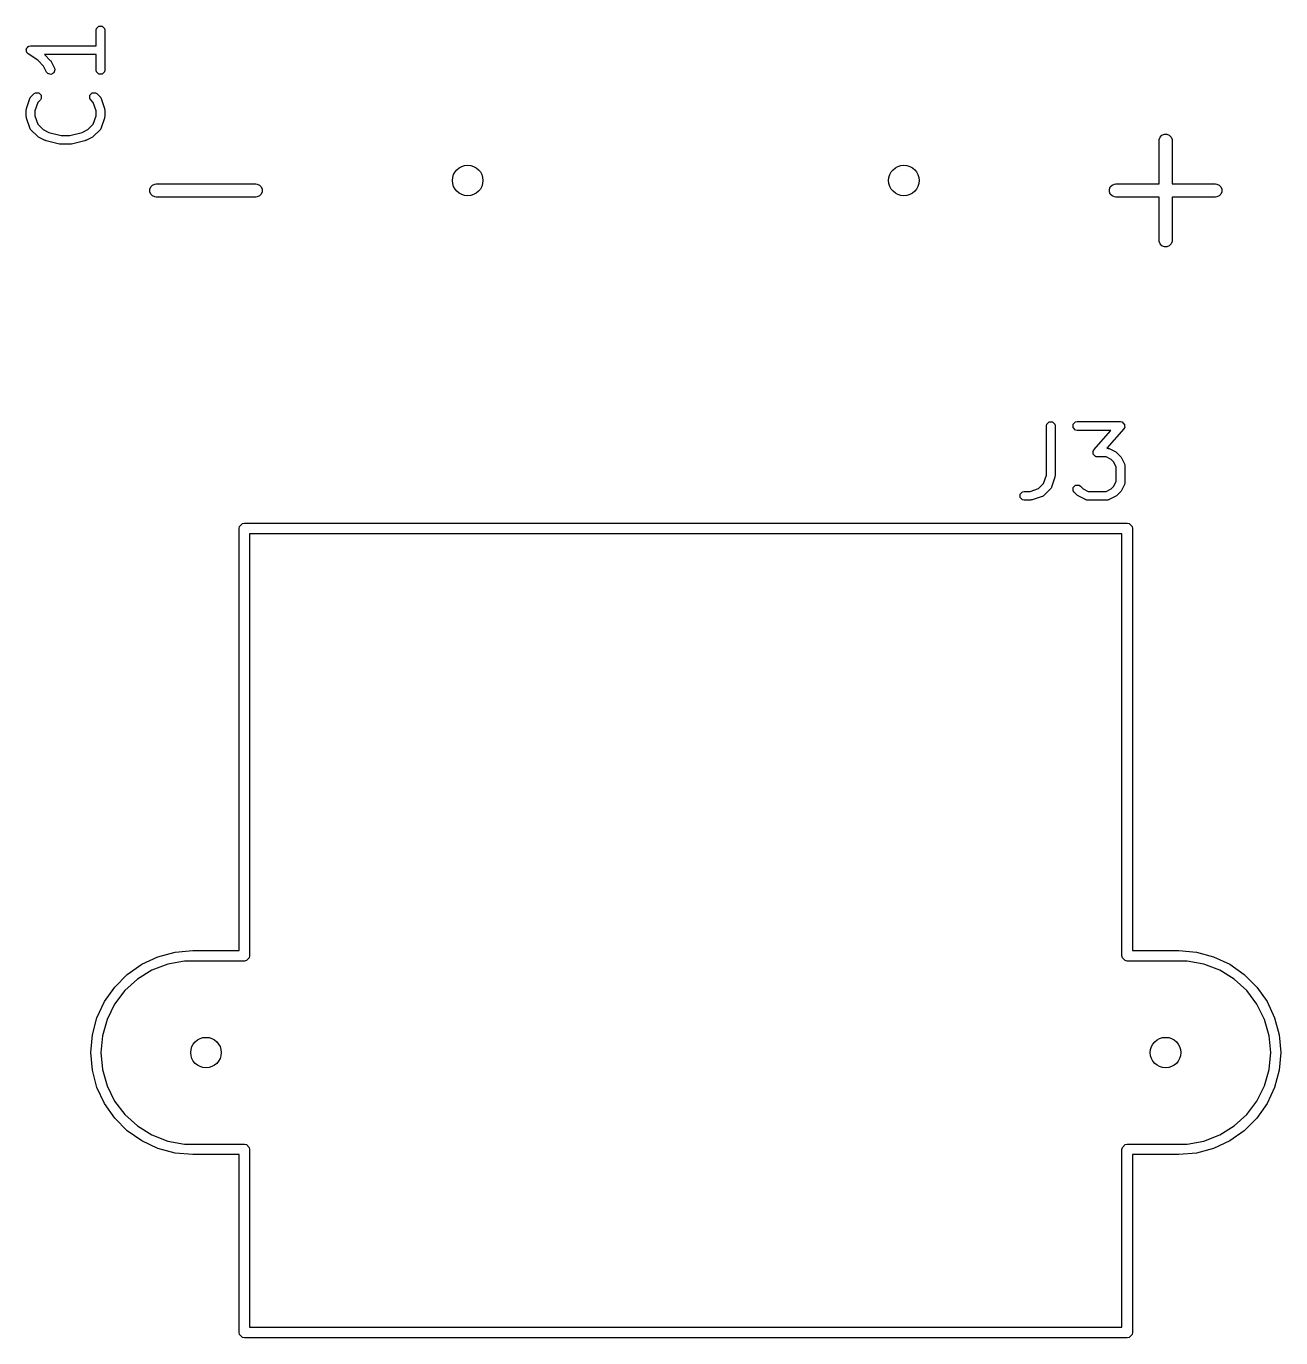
# Model space of a CAD drawing. Extents: x 4.87 to 6.59, y -5.87 to -3.85.
# Drawn here: x 4.878 to 5.444, y -5.871 to -5.279 of the extents above; entities that cross this region are included whole.
import ezdxf

# ---------------------------------------------------------------- set-up
doc = ezdxf.new("R2010")
doc.units = 0
doc.header["$MEASUREMENT"] = 0
doc.layers.add('BLACK', color=7, linetype='CONTINUOUS')

msp = doc.modelspace()

# ---------------------------------------------------------------- linework, layer by layer
at = {"layer": 'BLACK', "linetype": 'CONTINUOUS'}
for p, q in [((4.90905, -5.28061), (4.9092, -5.27985)), ((4.90905, -5.28764), (4.90905, -5.28061)), ((4.9092, -5.27985), (4.91027, -5.27879)), ((4.91027, -5.27879), (4.91177, -5.27879)), ((4.91177, -5.27879), (4.91284, -5.27985)), ((4.91284, -5.27985), (4.91299, -5.28061)), ((4.91299, -5.28061), (4.91299, -5.2986)), ((4.87759, -5.28922), (4.8777, -5.28905)), ((4.8777, -5.28978), (4.87759, -5.28922)), ((4.8777, -5.28885), (4.87811, -5.28845)), ((4.8777, -5.28905), (4.8777, -5.28885)), ((4.8777, -5.29036), (4.8777, -5.28978)), ((4.87785, -5.2905), (4.8777, -5.29036)), ((4.87789, -5.2907), (4.87785, -5.2905)), ((4.87843, -5.29124), (4.87789, -5.2907)), ((4.87811, -5.28845), (4.87843, -5.28797)), ((4.87843, -5.28797), (4.87863, -5.28793)), ((4.88277, -5.29413), (4.87843, -5.29124)), ((4.87863, -5.28793), (4.87877, -5.28779)), ((4.87877, -5.28779), (4.87952, -5.28764)), ((4.87952, -5.28764), (4.90905, -5.28764)), ((4.90905, -5.29157), (4.88578, -5.29157)), ((4.88578, -5.29157), (4.88841, -5.29421)), ((4.90905, -5.2986), (4.90905, -5.29157)), ((4.8854, -5.29677), (4.88277, -5.29413)), ((4.88676, -5.29948), (4.8854, -5.29677)), ((4.88841, -5.29421), (4.88859, -5.29447)), ((4.88859, -5.29447), (4.88878, -5.29472)), ((4.88878, -5.29472), (4.89028, -5.29772)), ((4.89049, -5.29846), (4.89001, -5.29989)), ((4.89028, -5.29772), (4.89049, -5.29846)), ((4.9092, -5.29936), (4.90905, -5.2986)), ((4.91299, -5.2986), (4.91284, -5.29936)), ((4.88723, -5.30009), (4.88676, -5.29948)), ((4.88866, -5.30057), (4.88723, -5.30009)), ((4.89001, -5.29989), (4.88866, -5.30057)), ((4.91027, -5.30042), (4.9092, -5.29936)), ((4.91177, -5.30042), (4.91027, -5.30042)), ((4.91284, -5.29936), (4.91177, -5.30042)), ((4.87938, -5.31109), (4.87954, -5.31081)), ((4.87954, -5.31081), (4.87958, -5.31079)), ((4.87958, -5.31079), (4.87963, -5.31071)), ((4.87963, -5.31071), (4.88113, -5.30921)), ((4.88113, -5.30921), (4.88177, -5.30878)), ((4.88177, -5.30878), (4.88328, -5.30878)), ((4.88328, -5.30878), (4.88434, -5.30985)), ((4.88434, -5.30985), (4.88434, -5.31136)), ((4.9062, -5.30985), (4.90727, -5.30878)), ((4.9062, -5.31136), (4.9062, -5.30985)), ((4.90727, -5.30878), (4.90877, -5.30878)), ((4.90877, -5.30878), (4.90941, -5.30921)), ((4.90941, -5.30921), (4.91091, -5.31071)), ((4.91091, -5.31071), (4.91097, -5.31079)), ((4.91097, -5.31079), (4.91101, -5.31081)), ((4.91101, -5.31081), (4.91116, -5.31109)), ((4.87755, -5.3166), (4.87762, -5.31629)), ((4.87755, -5.3196), (4.87755, -5.3166)), ((4.87762, -5.31629), (4.87766, -5.31598)), ((4.87766, -5.31598), (4.87916, -5.31148)), ((4.87916, -5.31148), (4.8792, -5.31139)), ((4.8792, -5.31135), (4.87938, -5.31109)), ((4.8792, -5.31139), (4.8792, -5.31135)), ((4.88274, -5.31316), (4.88149, -5.31692)), ((4.88392, -5.31199), (4.88274, -5.31316)), ((4.88434, -5.31136), (4.88392, -5.31199)), ((4.90663, -5.31199), (4.9062, -5.31136)), ((4.9078, -5.31316), (4.90663, -5.31199)), ((4.90905, -5.31692), (4.9078, -5.31316)), ((4.91116, -5.31109), (4.91134, -5.31135)), ((4.91134, -5.31135), (4.91134, -5.31139)), ((4.91134, -5.31139), (4.91139, -5.31148)), ((4.91139, -5.31148), (4.91289, -5.31598)), ((4.91289, -5.31598), (4.91293, -5.31629)), ((4.91293, -5.31629), (4.91299, -5.3166)), ((4.91299, -5.3166), (4.91299, -5.3196)), ((4.87762, -5.31991), (4.87755, -5.3196)), ((4.87766, -5.32022), (4.87762, -5.31991)), ((4.87916, -5.32472), (4.87766, -5.32022)), ((4.88149, -5.31692), (4.88149, -5.31928)), ((4.88149, -5.31928), (4.88274, -5.32304)), ((4.9078, -5.32304), (4.90905, -5.31928)), ((4.90905, -5.31928), (4.90905, -5.31692)), ((4.91289, -5.32022), (4.91139, -5.32472)), ((4.91293, -5.31991), (4.91289, -5.32022)), ((4.91299, -5.3196), (4.91293, -5.31991)), ((4.8792, -5.32481), (4.87916, -5.32472)), ((4.8792, -5.32485), (4.8792, -5.32481)), ((4.87938, -5.32512), (4.8792, -5.32485)), ((4.87954, -5.32539), (4.87938, -5.32512)), ((4.87958, -5.32541), (4.87954, -5.32539)), ((4.87963, -5.32549), (4.87958, -5.32541)), ((4.88263, -5.32849), (4.87963, -5.32549)), ((4.88289, -5.32867), (4.88263, -5.32849)), ((4.88274, -5.32304), (4.88519, -5.32548)), ((4.88314, -5.32886), (4.88289, -5.32867)), ((4.88519, -5.32548), (4.88771, -5.32674)), ((4.88771, -5.32674), (4.89326, -5.32813)), ((4.89326, -5.32813), (4.89728, -5.32813)), ((4.89728, -5.32813), (4.90283, -5.32674)), ((4.90283, -5.32674), (4.90535, -5.32548)), ((4.90535, -5.32548), (4.9078, -5.32304)), ((4.90765, -5.32867), (4.9074, -5.32886)), ((4.90791, -5.32849), (4.90765, -5.32867)), ((4.91091, -5.32549), (4.90791, -5.32849)), ((4.91097, -5.32541), (4.91091, -5.32549)), ((4.91101, -5.32539), (4.91097, -5.32541)), ((4.91116, -5.32512), (4.91101, -5.32539)), ((4.91134, -5.32485), (4.91116, -5.32512)), ((4.91139, -5.32472), (4.91134, -5.32481)), ((4.91134, -5.32481), (4.91134, -5.32485)), ((5.38928, -5.3288), (5.39009, -5.32799)), ((5.39009, -5.32799), (5.39116, -5.32755)), ((5.39116, -5.32755), (5.39231, -5.32755)), ((5.39231, -5.32755), (5.39337, -5.32799)), ((5.39337, -5.32799), (5.39419, -5.3288)), ((4.88614, -5.33036), (4.88314, -5.32886)), ((4.88635, -5.33042), (4.88614, -5.33036)), ((4.88655, -5.33051), (4.88635, -5.33042)), ((4.89254, -5.33201), (4.88655, -5.33051)), ((4.89279, -5.33202), (4.89254, -5.33201)), ((4.89302, -5.33207), (4.89279, -5.33202)), ((4.89752, -5.33207), (4.89302, -5.33207)), ((4.89776, -5.33202), (4.89752, -5.33207)), ((4.898, -5.33201), (4.89776, -5.33202)), ((4.904, -5.33051), (4.898, -5.33201)), ((4.90419, -5.33042), (4.904, -5.33051)), ((4.9044, -5.33036), (4.90419, -5.33042)), ((4.9074, -5.32886), (4.9044, -5.33036)), ((5.38878, -5.33044), (5.38884, -5.32987)), ((5.38878, -5.34999), (5.38878, -5.33044)), ((5.38884, -5.32987), (5.38928, -5.3288)), ((5.39419, -5.3288), (5.39463, -5.32987)), ((5.39463, -5.32987), (5.39469, -5.33044)), ((5.39469, -5.33044), (5.39469, -5.34999)), ((4.93327, -5.35236), (4.93371, -5.3513)), ((4.93327, -5.35352), (4.93327, -5.35236)), ((4.93371, -5.3513), (4.93452, -5.35049)), ((4.93452, -5.35049), (4.93559, -5.35004)), ((4.93559, -5.35004), (4.93616, -5.34999)), ((4.93616, -5.34999), (4.98116, -5.34999)), ((4.98116, -5.34999), (4.98173, -5.35004)), ((4.98173, -5.35004), (4.9828, -5.35049)), ((4.9828, -5.35049), (4.98361, -5.3513)), ((4.98361, -5.3513), (4.98405, -5.35236)), ((4.98405, -5.35236), (4.98405, -5.35352)), ((5.36634, -5.35236), (5.36678, -5.3513)), ((5.36634, -5.35352), (5.36634, -5.35236)), ((5.36678, -5.3513), (5.36759, -5.35049)), ((5.36759, -5.35049), (5.36866, -5.35004)), ((5.36866, -5.35004), (5.36924, -5.34999)), ((5.36924, -5.34999), (5.38878, -5.34999)), ((5.39469, -5.34999), (5.41423, -5.34999)), ((5.41423, -5.34999), (5.41481, -5.35004)), ((5.41481, -5.35004), (5.41587, -5.35049)), ((5.41587, -5.35049), (5.41668, -5.3513)), ((5.41668, -5.3513), (5.41713, -5.35236)), ((5.41713, -5.35236), (5.41713, -5.35352)), ((4.93371, -5.35458), (4.93327, -5.35352)), ((4.93452, -5.3554), (4.93371, -5.35458)), ((4.93559, -5.35584), (4.93452, -5.3554)), ((4.93616, -5.35589), (4.93559, -5.35584)), ((4.98116, -5.35589), (4.93616, -5.35589)), ((4.98173, -5.35584), (4.98116, -5.35589)), ((4.9828, -5.3554), (4.98173, -5.35584)), ((4.98361, -5.35458), (4.9828, -5.3554)), ((4.98405, -5.35352), (4.98361, -5.35458)), ((5.36678, -5.35458), (5.36634, -5.35352)), ((5.36759, -5.3554), (5.36678, -5.35458)), ((5.36866, -5.35584), (5.36759, -5.3554)), ((5.36924, -5.35589), (5.36866, -5.35584)), ((5.38878, -5.35589), (5.36924, -5.35589)), ((5.38878, -5.37544), (5.38878, -5.35589)), ((5.41423, -5.35589), (5.39469, -5.35589)), ((5.39469, -5.35589), (5.39469, -5.37544)), ((5.41481, -5.35584), (5.41423, -5.35589)), ((5.41587, -5.3554), (5.41481, -5.35584)), ((5.41668, -5.35458), (5.41587, -5.3554)), ((5.41713, -5.35352), (5.41668, -5.35458)), ((5.38884, -5.37601), (5.38878, -5.37544)), ((5.38928, -5.37708), (5.38884, -5.37601)), ((5.39463, -5.37601), (5.39419, -5.37708)), ((5.39469, -5.37544), (5.39463, -5.37601)), ((5.39009, -5.37789), (5.38928, -5.37708)), ((5.39116, -5.37833), (5.39009, -5.37789)), ((5.39231, -5.37833), (5.39116, -5.37833)), ((5.39337, -5.37789), (5.39231, -5.37833)), ((5.39419, -5.37708), (5.39337, -5.37789)), ((5.33793, -5.45925), (5.33808, -5.45849)), ((5.33808, -5.45849), (5.33914, -5.45743)), ((5.33914, -5.45743), (5.34065, -5.45743)), ((5.34065, -5.45743), (5.34171, -5.45849)), ((5.34171, -5.45849), (5.34186, -5.45925)), ((5.35007, -5.45849), (5.35114, -5.45743)), ((5.35007, -5.46), (5.35007, -5.45849)), ((5.35114, -5.45743), (5.35189, -5.45728)), ((5.35189, -5.45728), (5.37139, -5.45728)), ((5.37139, -5.45728), (5.37194, -5.45739)), ((5.37194, -5.45739), (5.37202, -5.45738)), ((5.37202, -5.45738), (5.37205, -5.45741)), ((5.37205, -5.45741), (5.37214, -5.45743)), ((5.37214, -5.45743), (5.37263, -5.45792)), ((5.37263, -5.45792), (5.37316, -5.45838)), ((5.37316, -5.45838), (5.37316, -5.45845)), ((5.37316, -5.45845), (5.37321, -5.45849)), ((5.37321, -5.45849), (5.37321, -5.45919)), ((5.33793, -5.48143), (5.33793, -5.45925)), ((5.34186, -5.45925), (5.34186, -5.48175)), ((5.35114, -5.46107), (5.35007, -5.46)), ((5.35189, -5.46122), (5.35114, -5.46107)), ((5.36705, -5.46122), (5.35189, -5.46122)), ((5.35941, -5.46995), (5.36705, -5.46122)), ((5.37287, -5.46054), (5.36523, -5.46928)), ((5.37315, -5.46006), (5.37287, -5.46054)), ((5.37321, -5.46), (5.37315, -5.46006)), ((5.37321, -5.45919), (5.37326, -5.45988)), ((5.37326, -5.45988), (5.37321, -5.45996)), ((5.37321, -5.45996), (5.37321, -5.46)), ((5.35903, -5.47062), (5.35907, -5.47054)), ((5.35907, -5.47131), (5.35903, -5.47062)), ((5.35907, -5.47049), (5.35913, -5.47044)), ((5.35907, -5.47054), (5.35907, -5.47049)), ((5.35913, -5.47044), (5.35941, -5.46995)), ((5.36523, -5.46928), (5.36539, -5.46928)), ((5.36539, -5.46928), (5.36549, -5.4693)), ((5.36549, -5.4693), (5.36553, -5.46928)), ((5.36553, -5.46928), (5.36584, -5.46937)), ((5.36584, -5.46937), (5.36615, -5.46943)), ((5.36615, -5.46943), (5.36618, -5.46946)), ((5.36618, -5.46946), (5.36627, -5.46949)), ((5.36627, -5.46949), (5.36927, -5.47099)), ((5.35907, -5.472), (5.35907, -5.47131)), ((5.35912, -5.47205), (5.35907, -5.472)), ((5.35913, -5.47212), (5.35912, -5.47205)), ((5.35965, -5.47258), (5.35913, -5.47212)), ((5.36014, -5.47307), (5.35965, -5.47258)), ((5.36023, -5.47308), (5.36014, -5.47307)), ((5.36026, -5.47311), (5.36023, -5.47308)), ((5.36034, -5.47311), (5.36026, -5.47311)), ((5.36089, -5.47321), (5.36034, -5.47311)), ((5.36493, -5.47321), (5.36089, -5.47321)), ((5.36723, -5.47436), (5.36493, -5.47321)), ((5.36827, -5.47541), (5.36723, -5.47436)), ((5.36942, -5.47771), (5.36827, -5.47541)), ((5.36927, -5.47099), (5.36952, -5.47118)), ((5.36952, -5.47118), (5.36978, -5.47135)), ((5.36978, -5.47135), (5.37128, -5.47285)), ((5.37128, -5.47285), (5.37146, -5.47312)), ((5.37146, -5.47312), (5.37165, -5.47337)), ((5.37165, -5.47337), (5.37315, -5.47637)), ((5.37315, -5.47637), (5.37318, -5.47646)), ((5.37318, -5.47646), (5.37321, -5.47649)), ((5.37321, -5.47649), (5.37327, -5.4768)), ((5.33667, -5.48518), (5.33793, -5.48143)), ((5.34176, -5.48237), (5.34026, -5.48687)), ((5.3418, -5.48205), (5.34176, -5.48237)), ((5.34186, -5.48175), (5.3418, -5.48205)), ((5.36942, -5.48428), (5.36942, -5.47771)), ((5.37327, -5.4768), (5.37335, -5.47711)), ((5.37335, -5.47711), (5.37334, -5.47715)), ((5.37334, -5.47715), (5.37336, -5.47725)), ((5.37336, -5.47725), (5.37336, -5.48474)), ((5.33058, -5.48878), (5.33433, -5.48752)), ((5.33433, -5.48752), (5.33667, -5.48518)), ((5.33979, -5.48764), (5.33679, -5.49064)), ((5.33984, -5.48755), (5.33979, -5.48764)), ((5.33988, -5.48753), (5.33984, -5.48755)), ((5.34004, -5.48726), (5.33988, -5.48753)), ((5.34021, -5.487), (5.34004, -5.48726)), ((5.34026, -5.48687), (5.34021, -5.48695)), ((5.34021, -5.48695), (5.34021, -5.487)), ((5.35007, -5.48699), (5.35114, -5.48593)), ((5.35007, -5.4885), (5.35007, -5.48699)), ((5.3505, -5.48914), (5.35007, -5.4885)), ((5.35114, -5.48593), (5.35265, -5.48593)), ((5.35265, -5.48593), (5.35329, -5.48635)), ((5.35329, -5.48635), (5.35456, -5.48763)), ((5.35456, -5.48763), (5.35686, -5.48878)), ((5.36493, -5.48878), (5.36723, -5.48763)), ((5.36723, -5.48763), (5.36827, -5.48658)), ((5.36827, -5.48658), (5.36942, -5.48428)), ((5.37315, -5.48562), (5.37165, -5.48862)), ((5.37318, -5.48553), (5.37315, -5.48562)), ((5.37321, -5.4855), (5.37318, -5.48553)), ((5.37327, -5.48519), (5.37321, -5.4855)), ((5.37335, -5.48488), (5.37327, -5.48519)), ((5.37336, -5.48474), (5.37334, -5.48484)), ((5.37334, -5.48484), (5.37335, -5.48488)), ((5.32608, -5.48999), (5.32714, -5.48893)), ((5.32608, -5.4915), (5.32608, -5.48999)), ((5.32714, -5.49256), (5.32608, -5.4915)), ((5.32714, -5.48893), (5.3279, -5.48878)), ((5.3279, -5.49271), (5.32714, -5.49256)), ((5.3279, -5.48878), (5.33058, -5.48878)), ((5.3309, -5.49271), (5.3279, -5.49271)), ((5.33121, -5.49265), (5.3309, -5.49271)), ((5.33152, -5.49261), (5.33121, -5.49265)), ((5.33602, -5.49111), (5.33152, -5.49261)), ((5.3361, -5.49106), (5.33602, -5.49111)), ((5.33615, -5.49106), (5.3361, -5.49106)), ((5.33641, -5.49089), (5.33615, -5.49106)), ((5.33669, -5.49073), (5.33641, -5.49089)), ((5.33671, -5.49069), (5.33669, -5.49073)), ((5.33679, -5.49064), (5.33671, -5.49069)), ((5.352, -5.49064), (5.3505, -5.48914)), ((5.35226, -5.49081), (5.352, -5.49064)), ((5.35251, -5.491), (5.35226, -5.49081)), ((5.35551, -5.4925), (5.35251, -5.491)), ((5.35561, -5.49253), (5.35551, -5.4925)), ((5.35564, -5.49256), (5.35561, -5.49253)), ((5.35595, -5.49262), (5.35564, -5.49256)), ((5.35625, -5.49271), (5.35595, -5.49262)), ((5.3563, -5.49269), (5.35625, -5.49271)), ((5.35639, -5.49271), (5.3563, -5.49269)), ((5.36539, -5.49271), (5.35639, -5.49271)), ((5.35686, -5.48878), (5.36493, -5.48878)), ((5.36549, -5.49269), (5.36539, -5.49271)), ((5.36553, -5.49271), (5.36549, -5.49269)), ((5.36584, -5.49262), (5.36553, -5.49271)), ((5.36615, -5.49256), (5.36584, -5.49262)), ((5.36618, -5.49253), (5.36615, -5.49256)), ((5.36627, -5.4925), (5.36618, -5.49253)), ((5.36927, -5.491), (5.36627, -5.4925)), ((5.36952, -5.49081), (5.36927, -5.491)), ((5.36978, -5.49064), (5.36952, -5.49081)), ((5.37128, -5.48914), (5.36978, -5.49064)), ((5.37146, -5.48887), (5.37128, -5.48914)), ((5.37165, -5.48862), (5.37146, -5.48887)), ((4.97362, -5.50551), (4.9738, -5.50461)), ((4.97362, -5.69606), (4.97362, -5.50551)), ((4.9738, -5.50461), (4.97508, -5.50333)), ((4.97508, -5.50333), (4.97598, -5.50315)), ((4.97598, -5.50315), (5.37441, -5.50315)), ((5.37441, -5.50315), (5.37531, -5.50333)), ((5.37531, -5.50333), (5.37659, -5.50461)), ((5.37659, -5.50461), (5.37677, -5.50551)), ((5.37677, -5.50551), (5.37677, -5.69606)), ((4.97835, -5.50787), (4.97835, -5.69843)), ((5.37205, -5.50787), (4.97835, -5.50787)), ((5.37205, -5.69843), (5.37205, -5.50787)), ((4.92972, -5.70223), (4.937, -5.69884)), ((4.937, -5.69884), (4.94476, -5.69676)), ((4.94893, -5.70079), (4.94139, -5.7022)), ((4.94476, -5.69676), (4.95276, -5.69606)), ((4.95276, -5.70079), (4.94893, -5.70079)), ((4.95276, -5.69606), (4.97362, -5.69606)), ((4.97598, -5.70079), (4.95276, -5.70079)), ((4.97689, -5.70061), (4.97598, -5.70079)), ((4.97817, -5.69933), (4.97689, -5.70061)), ((4.97835, -5.69843), (4.97817, -5.69933)), ((5.37223, -5.69933), (5.37205, -5.69843)), ((5.37351, -5.70061), (5.37223, -5.69933)), ((5.37441, -5.70079), (5.37351, -5.70061)), ((5.39764, -5.70079), (5.37441, -5.70079)), ((5.37677, -5.69606), (5.39764, -5.69606)), ((5.39764, -5.69606), (5.40564, -5.69676)), ((5.40147, -5.70079), (5.39764, -5.70079)), ((5.409, -5.7022), (5.40147, -5.70079)), ((5.40564, -5.69676), (5.41339, -5.69884)), ((5.41339, -5.69884), (5.42067, -5.70223)), ((4.91747, -5.71252), (4.92315, -5.70684)), ((4.92315, -5.70684), (4.92972, -5.70223)), ((4.93425, -5.70496), (4.92774, -5.709)), ((4.94139, -5.7022), (4.93425, -5.70496)), ((5.41614, -5.70496), (5.409, -5.7022)), ((5.42266, -5.709), (5.41614, -5.70496)), ((5.42067, -5.70223), (5.42725, -5.70684)), ((5.42725, -5.70684), (5.43292, -5.71252)), ((4.91286, -5.71909), (4.91747, -5.71252)), ((4.92774, -5.709), (4.92208, -5.71416)), ((5.42832, -5.71416), (5.42266, -5.709)), ((5.43292, -5.71252), (5.43753, -5.71909)), ((4.90947, -5.72637), (4.91286, -5.71909)), ((4.92208, -5.71416), (4.91746, -5.72027)), ((5.43294, -5.72027), (5.42832, -5.71416)), ((5.43753, -5.71909), (5.44092, -5.72637)), ((4.91746, -5.72027), (4.91404, -5.72713)), ((5.43635, -5.72713), (5.43294, -5.72027)), ((4.90739, -5.73413), (4.90947, -5.72637)), ((4.91404, -5.72713), (4.91195, -5.7345)), ((5.43845, -5.7345), (5.43635, -5.72713)), ((5.44092, -5.72637), (5.443, -5.73413)), ((4.90669, -5.74213), (4.90739, -5.73413)), ((4.91195, -5.7345), (4.91124, -5.74213)), ((5.43915, -5.74213), (5.43845, -5.7345)), ((5.443, -5.73413), (5.4437, -5.74213)), ((4.90739, -5.75012), (4.90669, -5.74213)), ((4.91124, -5.74213), (4.91195, -5.74975)), ((5.43845, -5.74975), (5.43915, -5.74213)), ((5.4437, -5.74213), (5.443, -5.75012)), ((4.90947, -5.75788), (4.90739, -5.75012)), ((4.91195, -5.74975), (4.91404, -5.75712)), ((5.43635, -5.75712), (5.43845, -5.74975)), ((5.443, -5.75012), (5.44092, -5.75788)), ((4.91286, -5.76516), (4.90947, -5.75788)), ((4.91404, -5.75712), (4.91746, -5.76398)), ((5.43294, -5.76398), (5.43635, -5.75712)), ((5.44092, -5.75788), (5.43753, -5.76516)), ((4.91747, -5.77173), (4.91286, -5.76516)), ((4.91746, -5.76398), (4.92208, -5.77009)), ((5.42832, -5.77009), (5.43294, -5.76398)), ((5.43753, -5.76516), (5.43292, -5.77173)), ((4.92315, -5.77741), (4.91747, -5.77173)), ((4.92208, -5.77009), (4.92774, -5.77526)), ((5.42266, -5.77526), (5.42832, -5.77009)), ((5.43292, -5.77173), (5.42725, -5.77741)), ((4.92972, -5.78202), (4.92315, -5.77741)), ((4.92774, -5.77526), (4.93425, -5.77929)), ((5.41614, -5.77929), (5.42266, -5.77526)), ((5.42725, -5.77741), (5.42067, -5.78202)), ((4.937, -5.78541), (4.92972, -5.78202)), ((4.93425, -5.77929), (4.94139, -5.78206)), ((4.94139, -5.78206), (4.94893, -5.78346)), ((4.94893, -5.78346), (4.95276, -5.78346)), ((4.95276, -5.78346), (4.97598, -5.78346)), ((4.97598, -5.78346), (4.97689, -5.78364)), ((4.97689, -5.78364), (4.97817, -5.78492)), ((5.37223, -5.78492), (5.37351, -5.78364)), ((5.37351, -5.78364), (5.37441, -5.78346)), ((5.37441, -5.78346), (5.39764, -5.78346)), ((5.39764, -5.78346), (5.40147, -5.78346)), ((5.40147, -5.78346), (5.409, -5.78206)), ((5.409, -5.78206), (5.41614, -5.77929)), ((5.42067, -5.78202), (5.41339, -5.78541)), ((4.94476, -5.78749), (4.937, -5.78541)), ((4.95276, -5.78819), (4.94476, -5.78749)), ((4.97362, -5.78819), (4.95276, -5.78819)), ((4.97362, -5.8685), (4.97362, -5.78819)), ((4.97817, -5.78492), (4.97835, -5.78583)), ((4.97835, -5.78583), (4.97835, -5.86614)), ((5.37205, -5.78583), (5.37223, -5.78492)), ((5.37205, -5.86614), (5.37205, -5.78583)), ((5.39764, -5.78819), (5.37677, -5.78819)), ((5.37677, -5.78819), (5.37677, -5.8685)), ((5.40564, -5.78749), (5.39764, -5.78819)), ((5.41339, -5.78541), (5.40564, -5.78749)), ((4.97835, -5.86614), (5.37205, -5.86614)), ((4.9738, -5.86941), (4.97362, -5.8685)), ((4.97508, -5.87069), (4.9738, -5.86941)), ((4.97598, -5.87087), (4.97508, -5.87069)), ((5.37441, -5.87087), (4.97598, -5.87087)), ((5.37531, -5.87069), (5.37441, -5.87087)), ((5.37659, -5.86941), (5.37531, -5.87069)), ((5.37677, -5.8685), (5.37659, -5.86941))]:
    msp.add_line(p, q, dxfattribs=at)
at = {"layer": 'BLACK'}
for centre in [(5.07677, -5.34843), (5.27362, -5.34843), (4.95866, -5.74213), (5.39173, -5.74213)]:
    msp.add_circle(centre, 0.00689, dxfattribs=at)

doc.saveas('drawing.dxf')
